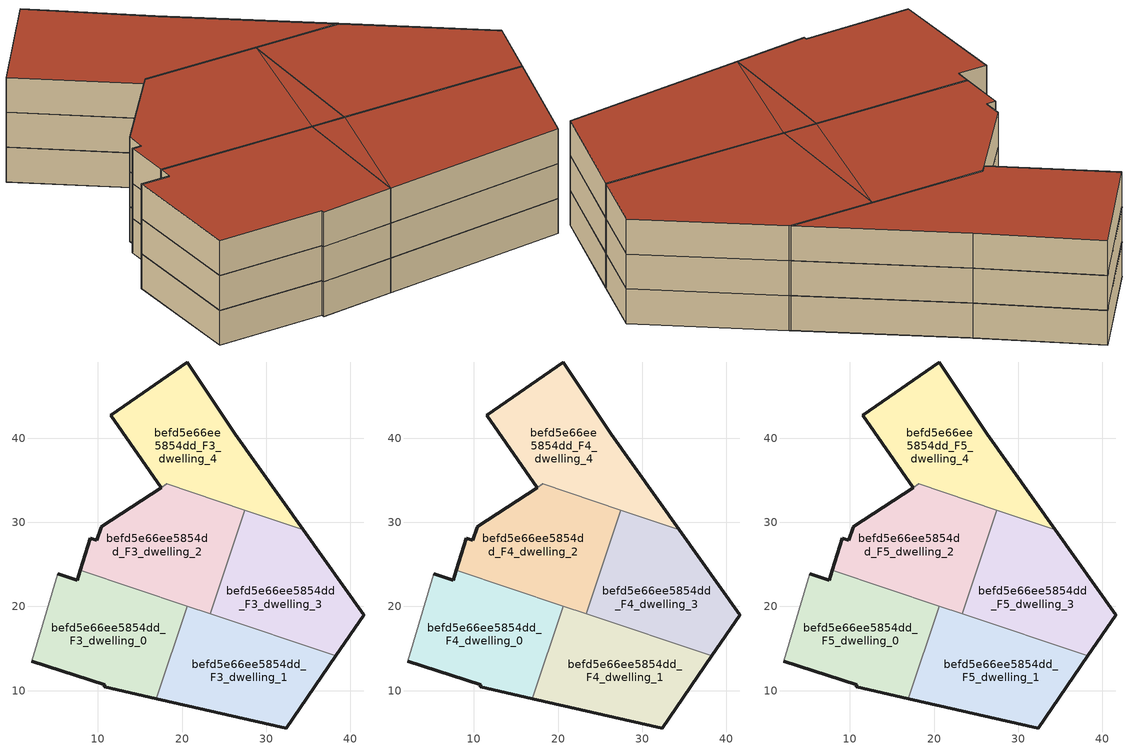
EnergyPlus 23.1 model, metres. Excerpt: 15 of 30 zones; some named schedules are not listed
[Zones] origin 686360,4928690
befd5e66ee5854dd_F3_dwelling_0
 floor to befd5e66ee5854dd_F2_dwelling_0 (EU_floor_Construction): 16.92,9.06 20.6,20.05 7.92,24.3 7.56,23.12 5.22,23.91 2.14,13.5 10.79,10.71 10.74,10.46 z9
 wall outside (EU_wall_Construction): 16.92,9.06 10.74,10.46 10.79,10.71 2.14,13.5 / 5.22,23.91 7.56,23.12 7.92,24.3 z9:12
 wall adiabatic (EU_wall_Construction): 2.14,13.5 5.22,23.91 z9:12
 wall to befd5e66ee5854dd_F3_dwelling_2 (EU_wall_Construction): 7.92,24.3 20.6,20.05 z9:12
 wall to befd5e66ee5854dd_F3_dwelling_1 (EU_wall_Construction): 20.6,20.05 16.92,9.06 z9:12
befd5e66ee5854dd_F3_dwelling_1
 floor to befd5e66ee5854dd_F2_dwelling_1 (EU_floor_Construction): 32.36,5.56 38.25,14.14 23.33,19.14 16.92,9.06 z9; 16.92,9.06 23.33,19.14 20.6,20.05 z9
 wall outside (EU_wall_Construction): 38.25,14.14 32.36,5.56 16.92,9.06 z9:12
 wall to befd5e66ee5854dd_F3_dwelling_3 (EU_wall_Construction): 23.33,19.14 38.25,14.14 z9:12
 wall to befd5e66ee5854dd_F3_dwelling_2 (EU_wall_Construction): 20.6,20.05 23.33,19.14 z9:12
befd5e66ee5854dd_F3_dwelling_2
 floor to befd5e66ee5854dd_F2_dwelling_2 (EU_floor_Construction): 20.6,20.05 27.45,31.46 18.18,34.56 10.38,29.45 10.37,29.43 9.89,27.88 9.09,28.13 7.92,24.3 z9; 23.33,19.14 27.45,31.46 20.6,20.05 z9
 wall outside (EU_wall_Construction): 7.92,24.3 9.09,28.13 9.89,27.88 10.37,29.43 10.38,29.45 17.51,34.12 z9:12
 wall to befd5e66ee5854dd_F3_dwelling_3 (EU_wall_Construction): 27.45,31.46 23.33,19.14 z9:12
 wall to befd5e66ee5854dd_F3_dwelling_4 (EU_wall_Construction): 17.51,34.12 18.17,34.56 / 18.18,34.56 27.45,31.46 z9:12
befd5e66ee5854dd_F3_dwelling_3
 floor outside (EU_floor_Construction): 34.42,29.12 41.6,19.02 41.57,18.99 38.25,14.14 23.33,19.14 27.45,31.46 z9
 wall outside (EU_wall_Construction): 34.42,29.12 41.6,19.02 41.57,18.99 38.25,14.14 z9:12
 wall to befd5e66ee5854dd_F3_dwelling_4 (EU_wall_Construction): 27.45,31.46 34.42,29.12 z9:12
 roof outside (EU_roof_Construction): 34.42,29.12 41.6,19.02 41.57,18.99 38.25,14.14 23.33,19.14 27.45,31.46 z12
befd5e66ee5854dd_F3_dwelling_4
 floor to befd5e66ee5854dd_F2_dwelling_4 (EU_floor_Construction): 34.42,29.12 26.35,40.5 20.61,49.06 11.52,42.73 17.51,34.13 18.17,34.57 z9
 wall outside (EU_wall_Construction): 17.51,34.13 11.52,42.73 20.61,49.06 26.35,40.5 34.42,29.12 z9:12; 18.18,34.56,12 18.18,34.56,9 18.17,34.57,9
befd5e66ee5854dd_F4_dwelling_0
 floor to befd5e66ee5854dd_F3_dwelling_0 (EU_floor_Construction): 16.92,9.06 20.6,20.05 7.92,24.3 7.56,23.12 5.22,23.91 2.14,13.5 10.79,10.71 10.74,10.46 z12
 wall outside (EU_wall_Construction): 16.92,9.06 10.74,10.46 10.79,10.71 2.14,13.5 / 5.22,23.91 7.56,23.12 7.92,24.3 z12:15
 wall adiabatic (EU_wall_Construction): 2.14,13.5 5.22,23.91 z12:15
 wall to befd5e66ee5854dd_F4_dwelling_2 (EU_wall_Construction): 7.92,24.3 20.6,20.05 z12:15
 wall to befd5e66ee5854dd_F4_dwelling_1 (EU_wall_Construction): 20.6,20.05 16.92,9.06 z12:15
befd5e66ee5854dd_F4_dwelling_1
 floor to befd5e66ee5854dd_F3_dwelling_1 (EU_floor_Construction): 32.36,5.56 38.25,14.14 23.33,19.14 16.92,9.06 z12; 16.92,9.06 23.33,19.14 20.6,20.05 z12
 wall outside (EU_wall_Construction): 38.25,14.14 32.36,5.56 16.92,9.06 z12:15
 wall to befd5e66ee5854dd_F4_dwelling_3 (EU_wall_Construction): 23.33,19.14 38.25,14.14 z12:15
 wall to befd5e66ee5854dd_F4_dwelling_2 (EU_wall_Construction): 20.6,20.05 23.33,19.14 z12:15
befd5e66ee5854dd_F4_dwelling_2
 floor to befd5e66ee5854dd_F3_dwelling_2 (EU_floor_Construction): 20.6,20.05 27.45,31.46 18.18,34.56 10.38,29.45 10.37,29.43 9.89,27.88 9.09,28.13 7.92,24.3 z12; 23.33,19.14 27.45,31.46 20.6,20.05 z12
 wall outside (EU_wall_Construction): 7.92,24.3 9.09,28.13 9.89,27.88 10.37,29.43 10.38,29.45 17.51,34.12 z12:15
 wall to befd5e66ee5854dd_F4_dwelling_3 (EU_wall_Construction): 27.45,31.46 23.33,19.14 z12:15
 wall to befd5e66ee5854dd_F4_dwelling_4 (EU_wall_Construction): 17.51,34.12 18.17,34.56 / 18.18,34.56 27.45,31.46 z12:15
befd5e66ee5854dd_F4_dwelling_3
 floor outside (EU_floor_Construction): 34.42,29.12 41.6,19.02 41.57,18.99 38.25,14.14 23.33,19.14 27.45,31.46 z12
 wall outside (EU_wall_Construction): 34.42,29.12 41.6,19.02 41.57,18.99 38.25,14.14 z12:15
 wall to befd5e66ee5854dd_F4_dwelling_4 (EU_wall_Construction): 27.45,31.46 34.42,29.12 z12:15
 roof outside (EU_roof_Construction): 34.42,29.12 41.6,19.02 41.57,18.99 38.25,14.14 23.33,19.14 27.45,31.46 z15
befd5e66ee5854dd_F4_dwelling_4
 floor to befd5e66ee5854dd_F3_dwelling_4 (EU_floor_Construction): 34.42,29.12 26.35,40.5 20.61,49.06 11.52,42.73 17.51,34.13 18.17,34.57 z12
 wall outside (EU_wall_Construction): 17.51,34.13 11.52,42.73 20.61,49.06 26.35,40.5 34.42,29.12 z12:15; 18.18,34.56,15 18.18,34.56,12 18.17,34.57,12
befd5e66ee5854dd_F5_dwelling_0
 floor to befd5e66ee5854dd_F4_dwelling_0 (EU_floor_Construction): 16.92,9.06 20.6,20.05 7.92,24.3 7.56,23.12 5.22,23.91 2.14,13.5 10.79,10.71 10.74,10.46 z15
 wall outside (EU_wall_Construction): 16.92,9.06 10.74,10.46 10.79,10.71 2.14,13.5 / 5.22,23.91 7.56,23.12 7.92,24.3 z15:18
 wall adiabatic (EU_wall_Construction): 2.14,13.5 5.22,23.91 z15:18
 wall to befd5e66ee5854dd_F5_dwelling_2 (EU_wall_Construction): 7.92,24.3 20.6,20.05 z15:18
 wall to befd5e66ee5854dd_F5_dwelling_1 (EU_wall_Construction): 20.6,20.05 16.92,9.06 z15:18
 roof outside (EU_roof_Construction): 20.6,20.05 16.92,9.06 10.74,10.46 10.79,10.71 2.14,13.5 5.22,23.91 7.56,23.12 7.92,24.3 z18
befd5e66ee5854dd_F5_dwelling_1
 floor to befd5e66ee5854dd_F4_dwelling_1 (EU_floor_Construction): 32.36,5.56 38.25,14.14 23.33,19.14 16.92,9.06 z15; 16.92,9.06 23.33,19.14 20.6,20.05 z15
 wall outside (EU_wall_Construction): 38.25,14.14 32.36,5.56 16.92,9.06 z15:18
 wall to befd5e66ee5854dd_F5_dwelling_3 (EU_wall_Construction): 23.33,19.14 38.25,14.14 z15:18
 wall to befd5e66ee5854dd_F5_dwelling_2 (EU_wall_Construction): 20.6,20.05 23.33,19.14 z15:18
 roof outside (EU_roof_Construction): 23.33,19.14 16.92,9.06 20.6,20.05 z18; 38.25,14.14 32.36,5.56 16.92,9.06 23.33,19.14 z18
befd5e66ee5854dd_F5_dwelling_2
 floor to befd5e66ee5854dd_F4_dwelling_2 (EU_floor_Construction): 20.6,20.05 27.45,31.46 18.18,34.56 10.38,29.45 10.37,29.43 9.89,27.88 9.09,28.13 7.92,24.3 z15; 23.33,19.14 27.45,31.46 20.6,20.05 z15
 wall outside (EU_wall_Construction): 7.92,24.3 9.09,28.13 9.89,27.88 10.37,29.43 10.38,29.45 17.51,34.12 z15:18
 wall to befd5e66ee5854dd_F5_dwelling_3 (EU_wall_Construction): 27.45,31.46 23.33,19.14 z15:18
 wall to befd5e66ee5854dd_F5_dwelling_4 (EU_wall_Construction): 17.51,34.12 18.17,34.56 / 18.18,34.56 27.45,31.46 z15:18
 roof outside (EU_roof_Construction): 27.45,31.46 20.6,20.05 7.92,24.3 9.09,28.13 9.89,27.88 10.37,29.43 10.38,29.45 18.18,34.56 z18; 27.45,31.46 23.33,19.14 20.6,20.05 z18
befd5e66ee5854dd_F5_dwelling_3
 floor outside (EU_floor_Construction): 34.42,29.12 41.6,19.02 41.57,18.99 38.25,14.14 23.33,19.14 27.45,31.46 z15
 wall outside (EU_wall_Construction): 34.42,29.12 41.6,19.02 41.57,18.99 38.25,14.14 z15:18
 wall to befd5e66ee5854dd_F5_dwelling_4 (EU_wall_Construction): 27.45,31.46 34.42,29.12 z15:18
 roof outside (EU_roof_Construction): 34.42,29.12 41.6,19.02 41.57,18.99 38.25,14.14 23.33,19.14 27.45,31.46 z18
befd5e66ee5854dd_F5_dwelling_4
 floor to befd5e66ee5854dd_F4_dwelling_4 (EU_floor_Construction): 34.42,29.12 26.35,40.5 20.61,49.06 11.52,42.73 17.51,34.13 18.17,34.57 z15
 wall outside (EU_wall_Construction): 17.51,34.13 11.52,42.73 20.61,49.06 26.35,40.5 34.42,29.12 z15:18; 18.18,34.56,18 18.18,34.56,15 18.17,34.57,15
 roof outside (EU_roof_Construction): 26.35,40.5 34.42,29.12 18.17,34.57 17.51,34.13 11.52,42.73 20.61,49.06 z18
[Building]
EU S2 Campaign: North Axis=0; Terrain=City; Solar Distribution=FullExterior
[Site:Location]
Bologna: Latitude=44.5; Longitude=11.25; Time Zone=1; Elevation=37
[SizingPeriod:WeatherFileDays]
AnnualSizingPeriod: Begin Month=1; Begin Day of Month=1; End Month=12; End Day of Month=31; Day of Week for Start Day=Monday; Use Weather File Daylight Saving Period=No; Use Weather File Rain and Snow Indicators=No
[MATERIAL]
EU_InternalMass_Material: Roughness=MediumRough; Thickness=0.1; Conductivity=1; Density=1800; Specific Heat=900; Thermal Absorptance=0.9; Solar Absorptance=0.7; Visible Absorptance=0.7
[MATERIAL:NOMASS] Roughness=MediumRough; Thermal Absorptance=0.9; Solar Absorptance=0.7; Visible Absorptance=0.7
Name | Thermal Resistance
EU_wall_NoMass | 0.779417
EU_roof_NoMass | 0.435466
EU_floor_NoMass | 0.588222
[CONSTRUCTION]
EU_wall_Construction: EU_wall_NoMass
EU_roof_Construction: EU_roof_NoMass
EU_floor_Construction: EU_floor_NoMass
EU_InternalMass_Construction: EU_InternalMass_Material
[ZONE] Type=1; Multiplier=1; Ceiling Height=autocalculate; Floor Area=autocalculate; Part of Total Floor Area=Yes
Name | Volume
befd5e66ee5854dd_F3_dwelling_0; befd5e66ee5854dd_F4_dwelling_0; befd5e66ee5854dd_F5_dwelling_0 | 553.108
befd5e66ee5854dd_F3_dwelling_1; befd5e66ee5854dd_F4_dwelling_1; befd5e66ee5854dd_F5_dwelling_1 | 553.143
befd5e66ee5854dd_F3_dwelling_2; befd5e66ee5854dd_F4_dwelling_2; befd5e66ee5854dd_F5_dwelling_2 | 551.816
befd5e66ee5854dd_F3_dwelling_3; befd5e66ee5854dd_F4_dwelling_3; befd5e66ee5854dd_F5_dwelling_3 | 553.135
befd5e66ee5854dd_F3_dwelling_4; befd5e66ee5854dd_F4_dwelling_4; befd5e66ee5854dd_F5_dwelling_4 | 554.364
[INTERNALMASS] Construction=EU_InternalMass_Construction
Name | Zone or ZoneList | Surface Area
befd5e66ee5854dd_F3_dwelling_0_EU_InternalMass | befd5e66ee5854dd_F3_dwelling_0 | 184.368
befd5e66ee5854dd_F3_dwelling_1_EU_InternalMass | befd5e66ee5854dd_F3_dwelling_1 | 184.385
befd5e66ee5854dd_F3_dwelling_2_EU_InternalMass | befd5e66ee5854dd_F3_dwelling_2 | 183.959
befd5e66ee5854dd_F3_dwelling_3_EU_InternalMass | befd5e66ee5854dd_F3_dwelling_3 | 184.38
befd5e66ee5854dd_F3_dwelling_4_EU_InternalMass | befd5e66ee5854dd_F3_dwelling_4 | 184.788
befd5e66ee5854dd_F4_dwelling_0_EU_InternalMass | befd5e66ee5854dd_F4_dwelling_0 | 184.368
befd5e66ee5854dd_F4_dwelling_1_EU_InternalMass | befd5e66ee5854dd_F4_dwelling_1 | 184.385
befd5e66ee5854dd_F4_dwelling_2_EU_InternalMass | befd5e66ee5854dd_F4_dwelling_2 | 183.959
befd5e66ee5854dd_F4_dwelling_3_EU_InternalMass | befd5e66ee5854dd_F4_dwelling_3 | 184.38
befd5e66ee5854dd_F4_dwelling_4_EU_InternalMass | befd5e66ee5854dd_F4_dwelling_4 | 184.788
befd5e66ee5854dd_F5_dwelling_0_EU_InternalMass | befd5e66ee5854dd_F5_dwelling_0 | 184.368
befd5e66ee5854dd_F5_dwelling_1_EU_InternalMass | befd5e66ee5854dd_F5_dwelling_1 | 184.385
befd5e66ee5854dd_F5_dwelling_2_EU_InternalMass | befd5e66ee5854dd_F5_dwelling_2 | 183.959
befd5e66ee5854dd_F5_dwelling_3_EU_InternalMass | befd5e66ee5854dd_F5_dwelling_3 | 184.38
befd5e66ee5854dd_F5_dwelling_4_EU_InternalMass | befd5e66ee5854dd_F5_dwelling_4 | 184.788
[OTHEREQUIPMENT] Fuel Type=Electricity; Design Level Calculation Method=Watts/Area; Power per Zone Floor Area=1; Fraction Latent=0; Fraction Radiant=0; Fraction Lost=0; Carbon Dioxide Generation Rate=0; EndUse Subcategory=EU_Step8_InternalGains
Name | Zone or ZoneList or Space or SpaceList | Schedule
EU_Step8_InternalGain_befd5e66ee5854dd_F3_dwelling_0_f000 | befd5e66ee5854dd_F3_dwelling_0 | EU_Step8_GainSchedule_befd5e66ee5854dd_F3_dwelling_0_f000
EU_Step8_InternalGain_befd5e66ee5854dd_F3_dwelling_1_f000 | befd5e66ee5854dd_F3_dwelling_1 | EU_Step8_GainSchedule_befd5e66ee5854dd_F3_dwelling_1_f000
EU_Step8_InternalGain_befd5e66ee5854dd_F3_dwelling_2_f000 | befd5e66ee5854dd_F3_dwelling_2 | EU_Step8_GainSchedule_befd5e66ee5854dd_F3_dwelling_2_f000
EU_Step8_InternalGain_befd5e66ee5854dd_F3_dwelling_3_f000 | befd5e66ee5854dd_F3_dwelling_3 | EU_Step8_GainSchedule_befd5e66ee5854dd_F3_dwelling_3_f000
EU_Step8_InternalGain_befd5e66ee5854dd_F3_dwelling_4_f000 | befd5e66ee5854dd_F3_dwelling_4 | EU_Step8_GainSchedule_befd5e66ee5854dd_F3_dwelling_4_f000
EU_Step8_InternalGain_befd5e66ee5854dd_F4_dwelling_0_f000 | befd5e66ee5854dd_F4_dwelling_0 | EU_Step8_GainSchedule_befd5e66ee5854dd_F4_dwelling_0_f000
EU_Step8_InternalGain_befd5e66ee5854dd_F4_dwelling_1_f000 | befd5e66ee5854dd_F4_dwelling_1 | EU_Step8_GainSchedule_befd5e66ee5854dd_F4_dwelling_1_f000
EU_Step8_InternalGain_befd5e66ee5854dd_F4_dwelling_2_f000 | befd5e66ee5854dd_F4_dwelling_2 | EU_Step8_GainSchedule_befd5e66ee5854dd_F4_dwelling_2_f000
EU_Step8_InternalGain_befd5e66ee5854dd_F4_dwelling_3_f000 | befd5e66ee5854dd_F4_dwelling_3 | EU_Step8_GainSchedule_befd5e66ee5854dd_F4_dwelling_3_f000
EU_Step8_InternalGain_befd5e66ee5854dd_F4_dwelling_4_f000 | befd5e66ee5854dd_F4_dwelling_4 | EU_Step8_GainSchedule_befd5e66ee5854dd_F4_dwelling_4_f000
EU_Step8_InternalGain_befd5e66ee5854dd_F5_dwelling_0_f000 | befd5e66ee5854dd_F5_dwelling_0 | EU_Step8_GainSchedule_befd5e66ee5854dd_F5_dwelling_0_f000
EU_Step8_InternalGain_befd5e66ee5854dd_F5_dwelling_1_f000 | befd5e66ee5854dd_F5_dwelling_1 | EU_Step8_GainSchedule_befd5e66ee5854dd_F5_dwelling_1_f000
EU_Step8_InternalGain_befd5e66ee5854dd_F5_dwelling_2_f000 | befd5e66ee5854dd_F5_dwelling_2 | EU_Step8_GainSchedule_befd5e66ee5854dd_F5_dwelling_2_f000
EU_Step8_InternalGain_befd5e66ee5854dd_F5_dwelling_3_f000 | befd5e66ee5854dd_F5_dwelling_3 | EU_Step8_GainSchedule_befd5e66ee5854dd_F5_dwelling_3_f000
EU_Step8_InternalGain_befd5e66ee5854dd_F5_dwelling_4_f000 | befd5e66ee5854dd_F5_dwelling_4 | EU_Step8_GainSchedule_befd5e66ee5854dd_F5_dwelling_4_f000
[ZONEVENTILATION:DESIGNFLOWRATE] Schedule=EU_AlwaysOn; Design Flow Rate Calculation Method=AirChanges/Hour; Air Changes per Hour=0.712058; Ventilation Type=Natural; Fan Pressure Rise=0; Fan Total Efficiency=1; Constant Term Coefficient=1; Temperature Term Coefficient=0; Velocity Term Coefficient=0; Velocity Squared Term Coefficient=0; Minimum Indoor Temperature=-100; Maximum Indoor Temperature=100; Delta Temperature=-100; Minimum Outdoor Temperature=-100; Maximum Outdoor Temperature=100; Maximum Wind Speed=40
Name | Zone or ZoneList or Space or SpaceList
EU_ConstantAir_befd5e66ee5854dd_F3_dwelling_0 | befd5e66ee5854dd_F3_dwelling_0
EU_ConstantAir_befd5e66ee5854dd_F3_dwelling_1 | befd5e66ee5854dd_F3_dwelling_1
EU_ConstantAir_befd5e66ee5854dd_F3_dwelling_2 | befd5e66ee5854dd_F3_dwelling_2
EU_ConstantAir_befd5e66ee5854dd_F3_dwelling_3 | befd5e66ee5854dd_F3_dwelling_3
EU_ConstantAir_befd5e66ee5854dd_F3_dwelling_4 | befd5e66ee5854dd_F3_dwelling_4
EU_ConstantAir_befd5e66ee5854dd_F4_dwelling_0 | befd5e66ee5854dd_F4_dwelling_0
EU_ConstantAir_befd5e66ee5854dd_F4_dwelling_1 | befd5e66ee5854dd_F4_dwelling_1
EU_ConstantAir_befd5e66ee5854dd_F4_dwelling_2 | befd5e66ee5854dd_F4_dwelling_2
EU_ConstantAir_befd5e66ee5854dd_F4_dwelling_3 | befd5e66ee5854dd_F4_dwelling_3
EU_ConstantAir_befd5e66ee5854dd_F4_dwelling_4 | befd5e66ee5854dd_F4_dwelling_4
EU_ConstantAir_befd5e66ee5854dd_F5_dwelling_0 | befd5e66ee5854dd_F5_dwelling_0
EU_ConstantAir_befd5e66ee5854dd_F5_dwelling_1 | befd5e66ee5854dd_F5_dwelling_1
EU_ConstantAir_befd5e66ee5854dd_F5_dwelling_2 | befd5e66ee5854dd_F5_dwelling_2
EU_ConstantAir_befd5e66ee5854dd_F5_dwelling_3 | befd5e66ee5854dd_F5_dwelling_3
EU_ConstantAir_befd5e66ee5854dd_F5_dwelling_4 | befd5e66ee5854dd_F5_dwelling_4
[HVACTEMPLATE:ZONE:IDEALLOADSAIRSYSTEM] System Availability Schedule=EU_AlwaysOn; Maximum Heating Supply Air Temperature=50; Minimum Cooling Supply Air Temperature=13; Maximum Heating Supply Air Humidity Ratio=0.0156; Minimum Cooling Supply Air Humidity Ratio=0.0077; Heating Limit=NoLimit; Cooling Limit=NoLimit; Heating Availability Schedule=EU_AlwaysOn; Cooling Availability Schedule=EU_CoolingOff; Dehumidification Control Type=ConstantSensibleHeatRatio; Cooling Sensible Heat Ratio=0.7; Dehumidification Setpoint=60; Humidification Control Type=None; Humidification Setpoint=30; Outdoor Air Method=None; Outdoor Air Flow Rate per Person=0.00944; Outdoor Air Flow Rate per Zone Floor Area=0; Outdoor Air Flow Rate per Zone=0; Demand Controlled Ventilation Type=None; Outdoor Air Economizer Type=NoEconomizer; Heat Recovery Type=None; Sensible Heat Recovery Effectiveness=0.7; Latent Heat Recovery Effectiveness=0.65
Name | Template Thermostat
befd5e66ee5854dd_F3_dwelling_0 | EU_HeatOnly_befd5e66ee5854dd_F3_dwelling_0
befd5e66ee5854dd_F3_dwelling_1 | EU_HeatOnly_befd5e66ee5854dd_F3_dwelling_1
befd5e66ee5854dd_F3_dwelling_2 | EU_HeatOnly_befd5e66ee5854dd_F3_dwelling_2
befd5e66ee5854dd_F3_dwelling_3 | EU_HeatOnly_befd5e66ee5854dd_F3_dwelling_3
befd5e66ee5854dd_F3_dwelling_4 | EU_HeatOnly_befd5e66ee5854dd_F3_dwelling_4
befd5e66ee5854dd_F4_dwelling_0 | EU_HeatOnly_befd5e66ee5854dd_F4_dwelling_0
befd5e66ee5854dd_F4_dwelling_1 | EU_HeatOnly_befd5e66ee5854dd_F4_dwelling_1
befd5e66ee5854dd_F4_dwelling_2 | EU_HeatOnly_befd5e66ee5854dd_F4_dwelling_2
befd5e66ee5854dd_F4_dwelling_3 | EU_HeatOnly_befd5e66ee5854dd_F4_dwelling_3
befd5e66ee5854dd_F4_dwelling_4 | EU_HeatOnly_befd5e66ee5854dd_F4_dwelling_4
befd5e66ee5854dd_F5_dwelling_0 | EU_HeatOnly_befd5e66ee5854dd_F5_dwelling_0
befd5e66ee5854dd_F5_dwelling_1 | EU_HeatOnly_befd5e66ee5854dd_F5_dwelling_1
befd5e66ee5854dd_F5_dwelling_2 | EU_HeatOnly_befd5e66ee5854dd_F5_dwelling_2
befd5e66ee5854dd_F5_dwelling_3 | EU_HeatOnly_befd5e66ee5854dd_F5_dwelling_3
befd5e66ee5854dd_F5_dwelling_4 | EU_HeatOnly_befd5e66ee5854dd_F5_dwelling_4
[SIZING:ZONE] Zone Cooling Design Supply Air Temperature Input Method=SupplyAirTemperature; Zone Cooling Design Supply Air Temperature=13; Zone Heating Design Supply Air Temperature Input Method=SupplyAirTemperature; Zone Heating Design Supply Air Temperature=50; Zone Cooling Design Supply Air Humidity Ratio=0.008; Zone Heating Design Supply Air Humidity Ratio=0.008; Cooling Design Air Flow Method=DesignDay; Cooling Design Air Flow Rate=0; Cooling Minimum Air Flow per Zone Floor Area=0.000762; Cooling Minimum Air Flow=0; Cooling Minimum Air Flow Fraction=0.2; Heating Design Air Flow Method=DesignDay; Heating Design Air Flow Rate=0; Heating Maximum Air Flow per Zone Floor Area=0.002032; Heating Maximum Air Flow=0.141576; Heating Maximum Air Flow Fraction=0.3; Account for Dedicated Outdoor Air System=No; Dedicated Outdoor Air System Control Strategy=NeutralSupplyAir; Dedicated Outdoor Air Low Setpoint Temperature for Design=autosize; Dedicated Outdoor Air High Setpoint Temperature for Design=autosize; Zone Load Sizing Method=Sensible Load Only No Latent Load; Zone Latent Cooling Design Supply Air Humidity Ratio Input Method=HumidityRatioDifference; Zone Cooling Design Supply Air Humidity Ratio Difference=0.005; Zone Latent Heating Design Supply Air Humidity Ratio Input Method=HumidityRatioDifference; Zone Humidification Design Supply Air Humidity Ratio Difference=0.005
befd5e66ee5854dd_F3_dwelling_0; befd5e66ee5854dd_F3_dwelling_1; befd5e66ee5854dd_F3_dwelling_2; befd5e66ee5854dd_F3_dwelling_3; befd5e66ee5854dd_F3_dwelling_4; befd5e66ee5854dd_F4_dwelling_0; befd5e66ee5854dd_F4_dwelling_1; befd5e66ee5854dd_F4_dwelling_2; befd5e66ee5854dd_F4_dwelling_3; befd5e66ee5854dd_F4_dwelling_4; befd5e66ee5854dd_F5_dwelling_0; befd5e66ee5854dd_F5_dwelling_1; befd5e66ee5854dd_F5_dwelling_2; befd5e66ee5854dd_F5_dwelling_3; befd5e66ee5854dd_F5_dwelling_4
[SCHEDULE:FILE] Column Number=1; Rows to Skip at Top=0; Number of Hours of Data=8760; Column Separator=Comma; Interpolate to Timestep=No; Minutes per Item=60; Adjust Schedule for Daylight Savings=Yes
Name | File
EU_Step8_GainSchedule_befd5e66ee5854dd_F3_dwelling_0_f000 | ../../schedules/befd5e66ee5854dd/befd5e66ee5854dd_F3_dwelling_0_f000_gain.csv
EU_Step8_GainSchedule_befd5e66ee5854dd_F3_dwelling_1_f000 | ../../schedules/befd5e66ee5854dd/befd5e66ee5854dd_F3_dwelling_1_f000_gain.csv
EU_Step8_GainSchedule_befd5e66ee5854dd_F3_dwelling_2_f000 | ../../schedules/befd5e66ee5854dd/befd5e66ee5854dd_F3_dwelling_2_f000_gain.csv
